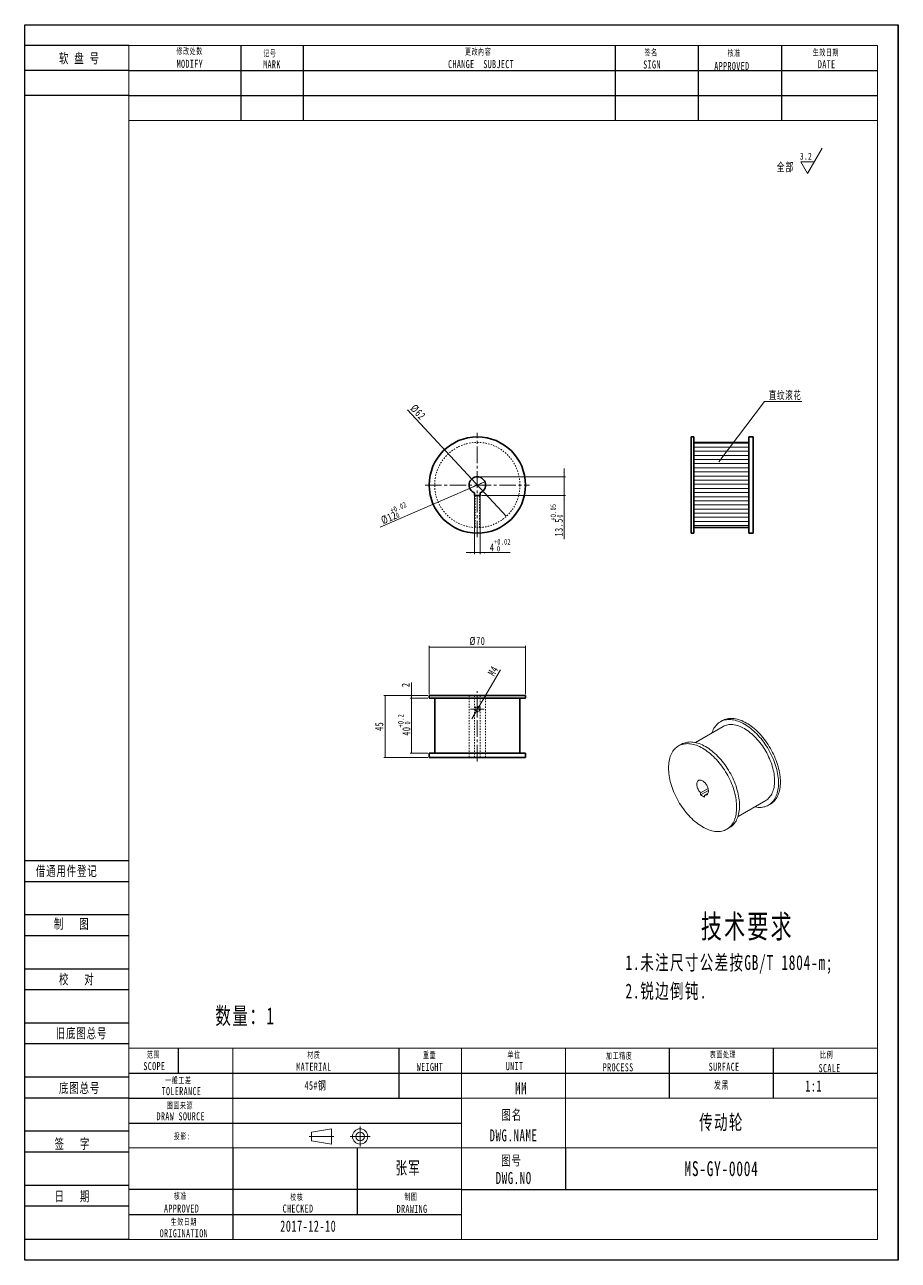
# Model space of a CAD drawing. Header units: millimetres. Extents: x 0 to 2705, y -2 to 898.
# Drawn here: x 2070 to 2705, y 0 to 898 of the extents above; entities that cross this region are included whole.
import ezdxf

# ---------------------------------------------------------------- set-up
doc = ezdxf.new("R2010")
doc.units = ezdxf.units.MM
for name, pattern in [('AD_LTYPE3 0 mm', [16, 11, -1, 1, -1, 1, -1]), ('点画线', [18, 12, -2, 2, -2]), ('虚线', [2, 1, -1])]:
    doc.linetypes.add(name, pattern=pattern)
doc.layers.get('0').update_dxf_attribs({"lineweight": 35})
for name, color, linetype, lineweight in [('ACAD0', 7, 'Continuous', 0), ('ACADA-定位3-标高', 171, 'Continuous', 0), ('ACADA-构件3-柱砼', 9, 'Continuous', 0), ('ACADA-构件8-屋面', 7, 'Continuous', 0), ('EB0', 7, 'Continuous', 35), ('中心线层', 1, '点画线', 18), ('剖面线层', 4, 'Continuous', 18), ('尺寸线层', 3, 'Continuous', 18), ('虚线层', 6, '虚线', 18)]:
    doc.layers.add(name, color=color, linetype=linetype, lineweight=lineweight)
doc.styles.add('标准', font='', dxfattribs={"width": 0.667})
doc.styles.get('标准').set_extended_font_data('宋体')
doc.dimstyles.new('标准', dxfattribs={"dimtxt": 5.779688, "dimasz": 3.5, "dimexe": 1, "dimexo": 1, "dimgap": 1.209086, "dimtad": 1, "dimdec": 1, "dimdsep": 46, "dimtxsty": '标准', "dimblk": '_CAXARROW', "dimcen": 0, "dimdle": 6, "dimazin": 2, "dimtfac": 0.707107, "dimtdec": 3, "dimtmove": 0, "dimatfit": 3, "dimfxl": 1, "dimfrac": 2, "dimtolj": 1, "dimlwd": 18, "dimarcsym": 0})

# ---------------------------------------------------------------- blocks, each defined once
blk = doc.blocks.new('*X3')
at = {"layer": '尺寸线层', "linetype": 'Continuous', "lineweight": 18}
for p, q in [((10.39, -2.26), (21.02, 16.15)), ((5.56, 6.11), (15.22, 6.11)), ((10.39, -2.26), (5.56, 6.11))]:
    blk.add_line(p, q, dxfattribs=at)
at = {"layer": '尺寸线层', "linetype": 'Continuous', "lineweight": 18, "line_spacing_factor": 1.15057, "style": '标准'}
for s, insert, char_height, width, attachment_point in [('\\T1.1;3.2', (13.89, 10.25), 4.986, 10.9085, 6), ('\\T1.1;全部', (-5.55, 2.04), 6.165, 27.4622, 5)]:
    blk.add_mtext(s, dxfattribs=dict(at, insert=insert, char_height=char_height, width=width, attachment_point=attachment_point))
blk = doc.blocks.new('*X62')
at = {"color": 0, "attachment_point": 1, "line_spacing_factor": 1.15057, "style": '标准'}
for s, insert, char_height, width in [('\\T1.1;4', (2408.4, 521.06), 5.78, 27.7366), ('\\T1.1;{\\H0.707107x;+0.02}', (2411.39, 524.25), 5.7797, 20.9352), ('\\T1.1;{\\H0.707107x;0}', (2413.53, 519.37), 5.7797, 20.9352)]:
    blk.add_mtext(s, dxfattribs=dict(at, insert=insert, char_height=char_height, width=width))
blk = doc.blocks.new('*X61')
at = {"layer": '尺寸线层', "linetype": 'Continuous', "lineweight": 18}
for points in [[(2397.27, 514.32), (2393.77, 514.76), (2393.77, 513.88)], [(2401.27, 514.32), (2404.77, 514.76), (2404.77, 513.88)]]:
    blk.add_hatch(color=0, dxfattribs=at).paths.add_polyline_path(points, flags=0)
at = {"layer": '尺寸线层', "color": 0, "linetype": 'Continuous', "lineweight": 18}
for p, q in [((2397.27, 554.98), (2397.27, 513.32)), ((2401.27, 554.98), (2401.27, 513.32)), ((2391.27, 514.32), (2423.2, 514.32))]:
    blk.add_line(p, q, dxfattribs=at)
blk.add_blockref('*X62', (0, 0), dxfattribs=at)
blk = doc.blocks.new('_CAXARROW')
blk.add_hatch(color=0).paths.add_polyline_path([(0, 0), (-1, 0.125), (-1, -0.125)], flags=0)
blk = doc.blocks.new('*X63')
at = {"layer": '尺寸线层', "linetype": 'Continuous', "lineweight": 18}
for points in [[(2378.22, 586.23), (2380.91, 583.96), (2380.27, 583.37)], [(2420.32, 540.72), (2418.27, 543.59), (2417.62, 542.99)]]:
    blk.add_hatch(color=0, dxfattribs=at).paths.add_polyline_path(points, flags=0)
at = {"layer": '尺寸线层', "color": 0, "linetype": 'Continuous', "lineweight": 18}
blk.add_line((2348.62, 618.22), (2420.32, 540.72), dxfattribs=at)
at = {"layer": '尺寸线层', "color": 0, "linetype": 'Continuous', "lineweight": 18, "insert": (2356.12, 616.46), "char_height": 5.7797, "width": 22.0148, "attachment_point": 5, "rotation": 312.77558, "line_spacing_factor": 1.15057, "style": '标准'}
blk.add_mtext('\\T1.1;%%C62', dxfattribs=at)
blk = doc.blocks.new('*X65')
at = {"color": 0, "char_height": 5.7797, "attachment_point": 1, "rotation": 23.44818, "line_spacing_factor": 1.15057, "style": '标准'}
for s, insert, width in [('\\T1.1;{\\H0.707107x;+0.02}', (2335.55, 546.66), 20.9352), ('\\T1.1;%%C12', (2328.53, 540.14), 39.8415), ('\\T1.1;{\\H0.707107x;0}', (2339.47, 543.04), 20.9352)]:
    blk.add_mtext(s, dxfattribs=dict(at, insert=insert, width=width))
blk = doc.blocks.new('*X64')
at = {"layer": '尺寸线层', "linetype": 'Continuous', "lineweight": 18}
for points in [[(2404.77, 565.87), (2401.39, 564.87), (2401.74, 564.07)], [(2393.76, 561.09), (2396.8, 562.88), (2397.15, 562.08)]]:
    blk.add_hatch(color=0, dxfattribs=at).paths.add_polyline_path(points, flags=0)
at = {"layer": '尺寸线层', "color": 0, "linetype": 'Continuous', "lineweight": 18}
blk.add_line((2328.64, 532.84), (2404.77, 565.87), dxfattribs=at)
blk.add_blockref('*X65', (0, 0), dxfattribs=at)
blk = doc.blocks.new('*X67')
at = {"color": 0, "attachment_point": 1, "rotation": 90, "line_spacing_factor": 1.15057, "style": '标准'}
for s, insert, char_height, width in [('\\T1.1;{\\H0.707107x;+0.05}', (2452.38, 537.67), 5.7797, 20.9352), ('\\T1.1;{\\H0.707107x;0}', (2457.26, 539.82), 5.7797, 20.9352), ('\\T1.1;13.5', (2455.57, 526.07), 5.78, 44.973)]:
    blk.add_mtext(s, dxfattribs=dict(at, insert=insert, char_height=char_height, width=width))
blk = doc.blocks.new('*X66')
at = {"layer": '尺寸线层', "linetype": 'Continuous', "lineweight": 18}
for points in [[(2462.31, 569.48), (2461.87, 572.98), (2462.75, 572.98)], [(2462.31, 555.98), (2461.87, 552.48), (2462.75, 552.48)]]:
    blk.add_hatch(color=0, dxfattribs=at).paths.add_polyline_path(points, flags=0)
at = {"layer": '尺寸线层', "color": 0, "linetype": 'Continuous', "lineweight": 18}
for p, q in [((2462.31, 524.02), (2462.31, 575.48)), ((2400.27, 569.48), (2463.31, 569.48)), ((2402.27, 555.98), (2463.31, 555.98))]:
    blk.add_line(p, q, dxfattribs=at)
blk.add_blockref('*X67', (0, 0), dxfattribs=at)
blk = doc.blocks.new('*X68')
at = {"layer": '尺寸线层', "linetype": 'Continuous', "lineweight": 18}
for points in [[(2332.3, 410.55), (2332.73, 407.05), (2331.86, 407.05)], [(2332.3, 365.55), (2332.73, 369.05), (2331.86, 369.05)]]:
    blk.add_hatch(color=0, dxfattribs=at).paths.add_polyline_path(points, flags=0)
at = {"layer": '尺寸线层', "color": 0, "linetype": 'Continuous', "lineweight": 18}
for p, q in [((2363.27, 410.55), (2331.3, 410.55)), ((2332.3, 410.55), (2332.3, 365.55)), ((2363.27, 365.55), (2331.3, 365.55))]:
    blk.add_line(p, q, dxfattribs=at)
at = {"layer": '尺寸线层', "color": 0, "linetype": 'Continuous', "lineweight": 18, "insert": (2327.99, 388.05), "char_height": 5.78, "width": 8.1213, "attachment_point": 5, "rotation": 90, "line_spacing_factor": 1.15057, "style": '标准'}
blk.add_mtext('\\T1.1;45', dxfattribs=at)
blk = doc.blocks.new('*X70')
at = {"color": 0, "attachment_point": 1, "rotation": 90, "line_spacing_factor": 1.15057, "style": '标准'}
for s, insert, char_height, width in [('\\T1.1;{\\H0.707107x;+0.2}', (2341.56, 387.28), 5.7797, 16.6706), ('\\T1.1;40', (2344.75, 381.27), 5.78, 29.5031), ('\\T1.1;{\\H0.707107x;0}', (2346.44, 389.42), 5.7797, 16.6706)]:
    blk.add_mtext(s, dxfattribs=dict(at, insert=insert, char_height=char_height, width=width))
blk = doc.blocks.new('*X69')
at = {"layer": '尺寸线层', "linetype": 'Continuous', "lineweight": 18}
for points in [[(2351.49, 408.55), (2351.93, 405.05), (2351.05, 405.05)], [(2351.49, 368.55), (2351.93, 372.05), (2351.05, 372.05)]]:
    blk.add_hatch(color=0, dxfattribs=at).paths.add_polyline_path(points, flags=0)
at = {"layer": '尺寸线层', "color": 0, "linetype": 'Continuous', "lineweight": 18}
for p, q in [((2363.27, 408.55), (2350.49, 408.55)), ((2351.49, 408.55), (2351.49, 368.55)), ((2363.27, 368.55), (2350.49, 368.55))]:
    blk.add_line(p, q, dxfattribs=at)
blk.add_blockref('*X70', (0, 0), dxfattribs=at)
blk = doc.blocks.new('*X71')
at = {"layer": '尺寸线层', "linetype": 'Continuous', "lineweight": 18}
for points in [[(2351.49, 410.55), (2351.93, 414.05), (2351.05, 414.05)], [(2351.49, 408.55), (2351.93, 405.05), (2351.05, 405.05)]]:
    blk.add_hatch(color=0, dxfattribs=at).paths.add_polyline_path(points, flags=0)
at = {"layer": '尺寸线层', "color": 0, "linetype": 'Continuous', "lineweight": 18}
for p, q in [((2351.49, 419.89), (2351.49, 402.55)), ((2363.27, 410.55), (2350.49, 410.55)), ((2363.27, 408.55), (2350.49, 408.55))]:
    blk.add_line(p, q, dxfattribs=at)
at = {"layer": '尺寸线层', "color": 0, "linetype": 'Continuous', "lineweight": 18, "insert": (2347.18, 418.22), "char_height": 5.78, "width": 3.598, "attachment_point": 5, "rotation": 90, "line_spacing_factor": 1.15057, "style": '标准'}
blk.add_mtext('\\T1.1;2', dxfattribs=at)
blk = doc.blocks.new('*X72')
at = {"layer": '尺寸线层', "linetype": 'Continuous', "lineweight": 18}
for points in [[(2400.28, 402.27), (2402.44, 405.07), (2401.68, 405.51)], [(2398.25, 398.83), (2396.85, 395.59), (2396.1, 396.03)]]:
    blk.add_hatch(color=0, dxfattribs=at).paths.add_polyline_path(points, flags=0)
at = {"layer": '尺寸线层', "color": 0, "linetype": 'Continuous', "lineweight": 18}
blk.add_line((2416.09, 429.1), (2395.21, 393.66), dxfattribs=at)
at = {"layer": '尺寸线层', "color": 0, "linetype": 'Continuous', "lineweight": 18, "insert": (2410.68, 428.4), "char_height": 5.78, "width": 22.8149, "attachment_point": 5, "rotation": 59.49315, "line_spacing_factor": 1.15057, "style": '标准'}
blk.add_mtext('\\T1.1;M4', dxfattribs=at)
blk = doc.blocks.new('*X73')
at = {"layer": '尺寸线层', "linetype": 'Continuous', "lineweight": 18}
for points in [[(2364.27, 445.68), (2367.77, 445.24), (2367.77, 446.12)], [(2434.27, 445.68), (2430.77, 445.24), (2430.77, 446.12)]]:
    blk.add_hatch(color=0, dxfattribs=at).paths.add_polyline_path(points, flags=0)
at = {"layer": '尺寸线层', "color": 0, "linetype": 'Continuous', "lineweight": 18}
for p, q in [((2364.27, 411.55), (2364.27, 446.68)), ((2434.27, 445.68), (2364.27, 445.68)), ((2434.27, 411.55), (2434.27, 446.68))]:
    blk.add_line(p, q, dxfattribs=at)
at = {"layer": '尺寸线层', "color": 0, "linetype": 'Continuous', "lineweight": 18, "insert": (2399.27, 449.99), "char_height": 5.7797, "width": 12.7409, "attachment_point": 5, "line_spacing_factor": 1.15057, "style": '标准'}
blk.add_mtext('\\T1.1;%%C70', dxfattribs=at)
blk = doc.blocks.new('*X75')
at = {"layer": '尺寸线层', "linetype": 'Continuous', "lineweight": 18}
blk.add_hatch(color=0, dxfattribs=at).paths.add_polyline_path([(2574.77, 580.32), (2576.53, 583.38), (2577.23, 582.85)], flags=0)
at = {"layer": '尺寸线层', "color": 0, "linetype": 'Continuous', "lineweight": 18}
for p, q in [((2574.77, 580.32), (2607.91, 624.15)), ((2607.91, 624.15), (2635.24, 624.15))]:
    blk.add_line(p, q, dxfattribs=at)
at = {"layer": '尺寸线层', "color": 0, "linetype": 'Continuous', "lineweight": 18, "insert": (2623.07, 628.46), "char_height": 5.78, "width": 33.7767, "attachment_point": 5, "line_spacing_factor": 1.15057, "style": '标准'}
blk.add_mtext('\\T1.1;直纹滚花', dxfattribs=at)

msp = doc.modelspace()

# ---------------------------------------------------------------- hatches: boundary and pattern name
at = {"layer": '剖面线层', "linetype": 'Continuous', "lineweight": 18}
h = msp.add_hatch(dxfattribs=at)
h.set_pattern_fill('无图案', color=256, scale=3, angle=180, style=0, pattern_type=0)
h.set_pattern_definition([(180, (0, 0), (-4e-16, -3), [])])
edge = h.paths.add_edge_path(flags=0)
edge.add_line((2596.69, 532.5), (2556.69, 532.5))
edge.add_line((2596.69, 594.5), (2596.69, 532.5))
edge.add_line((2556.69, 594.5), (2596.69, 594.5))
edge.add_line((2556.69, 532.5), (2556.69, 594.5))

# ---------------------------------------------------------------- linework, layer by layer
at = {"layer": 'ACAD0', "linetype": 'Continuous', "lineweight": 0}
for p, q in [((2145.87, 882.92), (2690.13, 882.92)), ((2145.87, 15.12), (2145.87, 882.92)), ((2690.13, 882.92), (2690.13, 15.12)), ((2145.87, 828.49), (2690.13, 828.49)), ((2145.87, 154.21), (2690.13, 154.21)), ((2221.46, 81.64), (2221.46, 154.21)), ((2387.76, 15.12), (2387.76, 154.21)), ((2463.35, 81.64), (2463.35, 154.21)), ((2387.76, 117.92), (2690.13, 117.92)), ((2145.87, 81.64), (2690.13, 81.64)), ((2145.87, 15.12), (2690.13, 15.12))]:
    msp.add_line(p, q, dxfattribs=at)
at = {"layer": 'ACAD0', "color": 7, "linetype": 'Continuous', "lineweight": 15}
for p, q in [((2577.92, 387.96), (2557.76, 376.32)), ((2577.33, 392.24), (2575.92, 391.42)), ((2547.63, 375.09), (2545.51, 373.87)), ((2567.01, 342.88), (2561.6, 339.76)), ((2567.24, 341.51), (2561.6, 338.25)), ((2561.6, 339.76), (2561.6, 338.25)), ((2561.6, 338.25), (2564.43, 336.62)), ((2567.01, 339.62), (2564.43, 338.12)), ((2564.43, 336.62), (2564.43, 338.12)), ((2588.76, 322.63), (2608.92, 334.26)), ((2610.92, 330.8), (2612.33, 331.62)), ((2580.51, 313.25), (2582.63, 314.47))]:
    msp.add_line(p, q, dxfattribs=at)
for points in [[(2618.17, 346.82), (2618.14, 348.16), (2618.06, 349.52), (2617.93, 350.91), (2617.74, 352.32), (2617.51, 353.75), (2617.22, 355.19), (2616.88, 356.65), (2616.49, 358.11), (2616.06, 359.58), (2615.57, 361.06), (2615.04, 362.54), (2614.46, 364.01), (2613.83, 365.47), (2613.17, 366.93), (2612.46, 368.38), (2611.71, 369.81), (2610.92, 371.22), (2610.09, 372.61), (2609.23, 373.97), (2608.33, 375.31), (2607.4, 376.61), (2606.45, 377.89), (2605.46, 379.13), (2604.45, 380.33), (2603.41, 381.48), (2602.36, 382.6), (2601.28, 383.67), (2600.19, 384.69), (2599.08, 385.66), (2597.96, 386.58), (2596.84, 387.44), (2595.7, 388.25), (2594.56, 389), (2593.42, 389.69), (2592.27, 390.32), (2591.13, 390.89), (2590, 391.39), (2588.87, 391.83), (2587.75, 392.2), (2586.64, 392.51), (2585.55, 392.75), (2584.48, 392.92), (2583.42, 393.03), (2582.39, 393.06), (2581.37, 393.03), (2580.39, 392.93), (2579.43, 392.76), (2578.5, 392.53), (2577.61, 392.22), (2576.74, 391.86), (2575.92, 391.42), (2575.13, 390.92), (2574.38, 390.36), (2573.67, 389.73), (2573, 389.05), (2572.37, 388.3), (2571.8, 387.5), (2571.26, 386.64), (2570.78, 385.72), (2570.34, 384.76), (2569.95, 383.74), (2569.79, 383.27)], [(2619.58, 347.64), (2619.55, 348.98), (2619.47, 350.34), (2619.34, 351.73), (2619.16, 353.13), (2618.92, 354.56), (2618.63, 356.01), (2618.3, 357.46), (2617.91, 358.93), (2617.47, 360.4), (2616.98, 361.88), (2616.45, 363.35), (2615.87, 364.82), (2615.25, 366.29), (2614.58, 367.75), (2613.87, 369.19), (2613.12, 370.62), (2612.33, 372.03), (2611.5, 373.42), (2610.64, 374.79), (2609.75, 376.12), (2608.82, 377.43), (2607.86, 378.7), (2606.87, 379.94), (2605.86, 381.14), (2604.83, 382.3), (2603.77, 383.42), (2602.7, 384.48), (2601.6, 385.51), (2600.5, 386.48), (2599.38, 387.39), (2598.25, 388.26), (2597.11, 389.07), (2595.97, 389.82), (2594.83, 390.51), (2593.69, 391.14), (2592.55, 391.7), (2591.41, 392.21), (2590.28, 392.64), (2589.16, 393.02), (2588.06, 393.32), (2586.97, 393.56), (2585.89, 393.74), (2584.83, 393.84), (2583.8, 393.88), (2582.79, 393.85), (2581.8, 393.75), (2580.84, 393.58), (2579.92, 393.34), (2579.02, 393.04), (2578.16, 392.67), (2577.33, 392.24)], [(2615.34, 348.46), (2615.31, 349.71), (2615.23, 351), (2615.1, 352.31), (2614.92, 353.64), (2614.68, 354.99), (2614.39, 356.35), (2614.06, 357.72), (2613.67, 359.11), (2613.23, 360.49), (2612.75, 361.88), (2612.22, 363.27), (2611.64, 364.65), (2611.02, 366.03), (2610.36, 367.39), (2609.66, 368.73), (2608.92, 370.06), (2608.14, 371.37), (2607.32, 372.65), (2606.47, 373.9), (2605.59, 375.13), (2604.69, 376.32), (2603.75, 377.47), (2602.79, 378.58), (2601.81, 379.65), (2600.8, 380.68), (2599.78, 381.66), (2598.74, 382.59), (2597.69, 383.47), (2596.63, 384.29), (2595.57, 385.06), (2594.49, 385.77), (2593.42, 386.42), (2592.34, 387.01), (2591.27, 387.54), (2590.2, 388.01), (2589.14, 388.41), (2588.09, 388.74), (2587.05, 389.01), (2586.03, 389.21), (2585.03, 389.34), (2584.04, 389.4), (2583.08, 389.4), (2582.15, 389.33), (2581.24, 389.19), (2580.36, 388.98), (2579.51, 388.71), (2578.7, 388.36), (2577.92, 387.96)], [(2587.76, 329.27), (2587.73, 330.61), (2587.65, 331.97), (2587.52, 333.36), (2587.34, 334.77), (2587.1, 336.19), (2586.81, 337.64), (2586.48, 339.09), (2586.09, 340.56), (2585.65, 342.03), (2585.17, 343.51), (2584.63, 344.98), (2584.05, 346.46), (2583.43, 347.92), (2582.76, 349.38), (2582.05, 350.82), (2581.3, 352.25), (2580.51, 353.66), (2579.68, 355.05), (2578.82, 356.42), (2577.93, 357.75), (2577, 359.06), (2576.04, 360.34), (2575.05, 361.57), (2574.04, 362.77), (2573.01, 363.93), (2571.95, 365.05), (2570.88, 366.12), (2569.78, 367.14), (2568.68, 368.11), (2567.56, 369.03), (2566.43, 369.89), (2565.29, 370.7), (2564.15, 371.45), (2563.01, 372.14), (2561.87, 372.77), (2560.73, 373.33), (2559.59, 373.84), (2558.46, 374.28), (2557.34, 374.65), (2556.24, 374.96), (2555.15, 375.2), (2554.07, 375.37), (2553.01, 375.47), (2551.98, 375.51), (2550.97, 375.48), (2549.98, 375.38), (2549.02, 375.21), (2548.1, 374.97), (2547.2, 374.67), (2546.34, 374.3), (2545.51, 373.87), (2544.72, 373.37), (2543.97, 372.81), (2543.26, 372.18), (2542.59, 371.5), (2541.97, 370.75), (2541.39, 369.95), (2540.86, 369.09), (2540.37, 368.17), (2539.93, 367.2), (2539.55, 366.19), (2539.21, 365.12), (2538.92, 364.01), (2538.68, 362.85), (2538.5, 361.66), (2538.37, 360.42), (2538.29, 359.15), (2538.26, 357.85), (2538.29, 356.51), (2538.37, 355.15), (2538.5, 353.76), (2538.68, 352.35), (2538.92, 350.92), (2539.21, 349.48), (2539.55, 348.02), (2539.93, 346.56), (2540.37, 345.08), (2540.86, 343.61), (2541.39, 342.13), (2541.97, 340.66), (2542.59, 339.19), (2543.26, 337.74), (2543.97, 336.29), (2544.72, 334.86), (2545.51, 333.45), (2546.34, 332.06), (2547.2, 330.7), (2548.1, 329.36), (2549.02, 328.05), (2549.98, 326.78), (2550.97, 325.54), (2551.98, 324.34), (2553.01, 323.19), (2554.07, 322.07), (2555.15, 321), (2556.24, 319.98), (2557.34, 319.01), (2558.46, 318.09), (2559.59, 317.23), (2560.73, 316.42), (2561.87, 315.67), (2563.01, 314.98), (2564.15, 314.35), (2565.29, 313.78), (2566.43, 313.28), (2567.56, 312.84), (2568.68, 312.47), (2569.78, 312.16), (2570.88, 311.92), (2571.95, 311.75), (2573.01, 311.64), (2574.04, 311.61), (2575.05, 311.64), (2576.04, 311.74), (2577, 311.91), (2577.93, 312.14), (2578.82, 312.44), (2579.68, 312.81), (2580.51, 313.25), (2581.3, 313.75), (2582.05, 314.31), (2582.76, 314.93), (2583.43, 315.62), (2584.05, 316.37), (2584.63, 317.17), (2585.17, 318.03), (2585.65, 318.94), (2586.09, 319.91), (2586.48, 320.93), (2586.81, 322), (2587.1, 323.11), (2587.34, 324.26), (2587.52, 325.46), (2587.65, 326.69), (2587.73, 327.97), (2587.76, 329.27)], [(2589.88, 330.5), (2589.85, 331.83), (2589.78, 333.19), (2589.64, 334.58), (2589.46, 335.99), (2589.22, 337.42), (2588.94, 338.86), (2588.6, 340.32), (2588.21, 341.78), (2587.77, 343.26), (2587.29, 344.73), (2586.75, 346.21), (2586.17, 347.68), (2585.55, 349.15), (2584.88, 350.6), (2584.17, 352.05), (2583.42, 353.48), (2582.63, 354.89), (2581.81, 356.28), (2580.94, 357.64), (2580.05, 358.98), (2579.12, 360.29), (2578.16, 361.56), (2577.18, 362.8), (2576.16, 364), (2575.13, 365.16), (2574.07, 366.27), (2573, 367.34), (2571.91, 368.36), (2570.8, 369.33), (2569.68, 370.25), (2568.55, 371.11), (2567.42, 371.92), (2566.28, 372.67), (2565.13, 373.36), (2563.99, 373.99), (2562.85, 374.56), (2561.71, 375.06), (2560.58, 375.5), (2559.47, 375.87), (2558.36, 376.18), (2557.27, 376.42), (2556.19, 376.59), (2555.14, 376.7), (2554.1, 376.73), (2553.09, 376.7), (2552.1, 376.6), (2551.15, 376.43), (2550.22, 376.2), (2549.32, 375.9), (2548.46, 375.53), (2547.63, 375.09)], [(2564.43, 338.12), (2564.86, 338.08), (2565.28, 338.11), (2565.67, 338.2), (2566.02, 338.37), (2566.33, 338.59), (2566.61, 338.88), (2566.84, 339.23), (2567.02, 339.64), (2567.15, 340.09), (2567.23, 340.58), (2567.25, 341.12), (2567.23, 341.68), (2567.15, 342.27), (2567.01, 342.87), (2566.83, 343.48), (2566.6, 344.1), (2566.33, 344.7), (2566.01, 345.3), (2565.65, 345.87), (2565.27, 346.41), (2564.85, 346.91), (2564.41, 347.37), (2563.95, 347.79), (2563.49, 348.15), (2563.01, 348.46), (2562.54, 348.7), (2562.07, 348.88), (2561.61, 348.99), (2561.17, 349.03), (2560.76, 349.01), (2560.37, 348.92), (2560.01, 348.76), (2559.7, 348.53), (2559.42, 348.24), (2559.19, 347.89), (2559.01, 347.49), (2558.88, 347.04), (2558.8, 346.55), (2558.77, 346.02), (2558.79, 345.45), (2558.87, 344.87), (2559, 344.26), (2559.18, 343.65), (2559.41, 343.04), (2559.69, 342.43), (2560, 341.84), (2560.36, 341.27), (2560.74, 340.73), (2561.16, 340.22), (2561.6, 339.76)], [(2600.79, 329.57), (2601.28, 329.47), (2602.36, 329.3), (2603.41, 329.2), (2604.45, 329.16), (2605.46, 329.19), (2606.45, 329.29), (2607.4, 329.46), (2608.33, 329.69), (2609.23, 330), (2610.09, 330.37), (2610.92, 330.8), (2611.71, 331.3), (2612.46, 331.86), (2613.17, 332.49), (2613.83, 333.17), (2614.46, 333.92), (2615.04, 334.72), (2615.57, 335.58), (2616.06, 336.5), (2616.49, 337.46), (2616.88, 338.48), (2617.22, 339.55), (2617.51, 340.66), (2617.74, 341.82), (2617.93, 343.01), (2618.06, 344.25), (2618.14, 345.52), (2618.17, 346.82)], [(2608.92, 334.26), (2608.92, 334.26), (2609.66, 334.74), (2610.36, 335.27), (2611.02, 335.87), (2611.64, 336.53), (2612.22, 337.24), (2612.75, 338.02), (2613.23, 338.85), (2613.67, 339.73), (2614.06, 340.67), (2614.39, 341.65), (2614.68, 342.69), (2614.92, 343.76), (2615.1, 344.88), (2615.23, 346.04), (2615.31, 347.23), (2615.34, 348.46)], [(2612.33, 331.62), (2612.33, 331.62), (2613.12, 332.12), (2613.87, 332.68), (2614.58, 333.3), (2615.25, 333.99), (2615.87, 334.74), (2616.45, 335.54), (2616.98, 336.4), (2617.47, 337.31), (2617.91, 338.28), (2618.3, 339.3), (2618.63, 340.36), (2618.92, 341.48), (2619.16, 342.63), (2619.34, 343.83), (2619.47, 345.06), (2619.55, 346.34), (2619.58, 347.64)], [(2582.63, 314.47), (2582.63, 314.47), (2583.42, 314.97), (2584.17, 315.53), (2584.88, 316.16), (2585.55, 316.84), (2586.17, 317.59), (2586.75, 318.39), (2587.29, 319.25), (2587.77, 320.17), (2588.21, 321.14), (2588.6, 322.15), (2588.94, 323.22), (2589.22, 324.33), (2589.46, 325.49), (2589.64, 326.68), (2589.78, 327.92), (2589.85, 329.19), (2589.88, 330.5)]]:
    msp.add_lwpolyline(points, dxfattribs=at)
at = {"layer": 'ACADA-构件3-柱砼', "linetype": 'ByBlock', "lineweight": -2, "ltscale": 0.2}
for p, q in [((2070.27, 898.04), (2705.25, 898.04)), ((2070.27, 0), (2070.27, 898.04)), ((2705.25, 898.04), (2705.25, 0)), ((2705.25, 0), (2705.25, 898.04)), ((2145.87, 882.92), (2070.27, 882.92)), ((2227.51, 828.49), (2227.51, 882.92)), ((2272.86, 828.49), (2272.86, 882.92)), ((2499.64, 828.49), (2499.64, 882.92)), ((2560.11, 828.49), (2560.11, 882.92)), ((2620.59, 828.49), (2620.59, 882.92)), ((2145.87, 864.78), (2070.27, 864.78)), ((2145.87, 864.78), (2690.13, 864.78)), ((2145.87, 846.64), (2070.27, 846.64)), ((2145.87, 846.64), (2690.13, 846.64)), ((2145.87, 290.28), (2070.27, 290.28)), ((2145.87, 275.16), (2070.27, 275.16)), ((2145.87, 250.97), (2070.27, 250.97)), ((2145.87, 235.85), (2070.27, 235.85)), ((2145.87, 211.66), (2070.27, 211.66)), ((2145.87, 196.54), (2070.27, 196.54)), ((2145.87, 172.35), (2070.27, 172.35)), ((2145.87, 157.23), (2070.27, 157.23)), ((2181.73, 154.24), (2181.73, 136.07)), ((2342.41, 117.92), (2342.41, 154.21)), ((2538.95, 117.92), (2538.95, 154.21)), ((2614.54, 117.92), (2614.54, 154.21)), ((2145.87, 136.07), (2690.13, 136.07)), ((2145.87, 133.04), (2070.27, 133.04)), ((2145.87, 117.92), (2070.27, 117.92)), ((2145.87, 117.92), (2387.76, 117.92)), ((2145.87, 99.78), (2387.76, 99.78)), ((2145.87, 93.73), (2070.27, 93.73)), ((2221.46, 81.64), (2221.46, 15.12)), ((2312.17, 33.26), (2312.17, 81.64)), ((2463.35, 81.64), (2463.35, 51.4)), ((2145.87, 78.62), (2070.27, 78.62)), ((2145.87, 54.43), (2070.27, 54.43)), ((2387.76, 51.4), (2145.87, 51.4)), ((2387.76, 51.4), (2690.13, 51.4)), ((2145.87, 39.31), (2070.27, 39.31)), ((2145.87, 33.26), (2387.76, 33.26)), ((2145.87, 15.12), (2070.27, 15.12)), ((2705.25, 0), (2070.27, 0))]:
    msp.add_line(p, q, dxfattribs=at)
at = {"layer": 'ACADA-构件8-屋面', "linetype": 'Continuous', "lineweight": 18}
for p, q in [((2277, 90.02), (2294.97, 90.02)), ((2278.7, 93.19), (2293.27, 95.6)), ((2278.7, 93.19), (2278.7, 86.85)), ((2293.27, 95.6), (2293.27, 84.44)), ((2306.8, 90.02), (2321.35, 90.02)), ((2314.07, 82.74), (2314.07, 97.3)), ((2278.7, 86.85), (2293.27, 84.44))]:
    msp.add_line(p, q, dxfattribs=at)
for radius in [5.58, 3.17]:
    msp.add_circle((2314.07, 90.02), radius, dxfattribs=at)
at = {"layer": 'EB0'}
for p, q in [((2556.69, 598.5), (2554.69, 598.5)), ((2554.69, 598.5), (2554.69, 528.5)), ((2556.69, 598.5), (2556.69, 528.5)), ((2596.69, 594.5), (2556.69, 594.5)), ((2599.69, 598.5), (2596.69, 598.5)), ((2596.69, 598.5), (2596.69, 528.5)), ((2599.69, 598.5), (2599.69, 528.5)), ((2397.27, 557.82), (2397.27, 555.98)), ((2401.27, 555.98), (2401.27, 557.82)), ((2397.27, 555.98), (2401.27, 555.98)), ((2556.69, 532.5), (2596.69, 532.5)), ((2554.69, 528.5), (2556.69, 528.5)), ((2596.69, 528.5), (2599.69, 528.5)), ((2434.27, 410.55), (2364.27, 410.55)), ((2364.27, 410.55), (2364.27, 408.55)), ((2434.27, 408.55), (2364.27, 408.55)), ((2368.27, 408.55), (2368.27, 368.55)), ((2430.27, 368.55), (2430.27, 408.55)), ((2434.27, 408.55), (2434.27, 410.55)), ((2434.27, 368.55), (2364.27, 368.55)), ((2364.27, 368.55), (2364.27, 365.55)), ((2434.27, 365.55), (2434.27, 368.55)), ((2434.27, 365.55), (2364.27, 365.55))]:
    msp.add_line(p, q, dxfattribs=at)
msp.add_circle((2399.27, 563.48), 35, dxfattribs=at)
msp.add_arc((2399.27, 563.48), 6, 289.47122, 250.52878, dxfattribs=at)
at = {"layer": '中心线层', "linetype": '点画线', "lineweight": 18}
for p, q in [((2399.27, 525.48), (2399.27, 601.48)), ((2361.27, 563.48), (2437.27, 563.48)), ((2399.27, 362.55), (2399.27, 413.55)), ((2399.27, 395.55), (2399.27, 405.55)), ((2394.27, 400.55), (2404.27, 400.55))]:
    msp.add_line(p, q, dxfattribs=at)
at = {"layer": '虚线层', "color": 6, "linetype": '虚线', "lineweight": 18}
for p, q in [((2397.27, 555.98), (2397.27, 532.54)), ((2397.62, 555.98), (2397.62, 532.52)), ((2400.92, 532.52), (2400.92, 555.98)), ((2401.27, 555.98), (2401.27, 532.54)), ((2393.27, 410.55), (2393.27, 365.55)), ((2397.27, 410.55), (2397.27, 365.55)), ((2401.27, 410.55), (2401.27, 365.55)), ((2405.27, 365.55), (2405.27, 410.55))]:
    msp.add_line(p, q, dxfattribs=at)
for centre, radius in [((2399.27, 563.48), 31), ((2399.27, 400.55), 1.65)]:
    msp.add_circle(centre, radius, dxfattribs=at)
msp.add_arc((2399.27, 400.55), 2, 255, 195, dxfattribs=at)

# ---------------------------------------------------------------- block references
at = {"layer": 'ACAD0'}
msp.add_blockref('*X3', (2628.79, 792.15), dxfattribs=at)
at = {"layer": '尺寸线层'}
msp.add_blockref('*X75', (0, 0), dxfattribs=at)

# ---------------------------------------------------------------- texts
at = {"layer": 'ACADA-定位3-标高', "linetype": 'Continuous', "lineweight": 18, "line_spacing_factor": 1.15057, "style": '标准'}
for s, insert, char_height, width, attachment_point in [('\\T1.1;数量：1', (2208.87, 170.13), 12.343, 62.3242, 7), ('\\T1.1;传动轮', (2576.74, 99.78), 10.789, 226.7775, 5), ('\\T1.1;MS-GY-0004', (2576.74, 66.52), 10.7888, 226.7775, 5), ('\\T1.1;2017-12-10', (2256, 20.63), 8.1581, 62.6768, 7)]:
    msp.add_mtext(s, dxfattribs=dict(at, insert=insert, char_height=char_height, width=width, attachment_point=attachment_point))
at = {"layer": 'ACADA-定位3-标高', "linetype": 'AD_LTYPE3 0 mm', "lineweight": 0, "insert": (2637.61, 122.54), "char_height": 8.155, "width": 17.3889, "attachment_point": 7, "line_spacing_factor": 1.15057, "style": '标准'}
msp.add_mtext('\\T1.1;1:1', dxfattribs=at)
at = {"layer": 'ACADA-构件8-屋面', "linetype": 'Continuous', "lineweight": 18, "line_spacing_factor": 1.15057, "style": '标准'}
for s, insert, char_height, width, attachment_point in [('\\T1.1;修改处数', (2190.16, 878.58), 4.66, 33.1639, 5), ('\\T1.1;记号', (2248.52, 876.99), 4.66, 23.2172, 5), ('\\T1.1;更改內容', (2399.83, 878.17), 4.66, 63.0333, 5), ('\\T1.1;签名', (2525.58, 877.63), 4.66, 23.2172, 5), ('\\T1.1;核准', (2585.95, 877.23), 4.66, 29.8548, 5), ('\\T1.1;生效日期', (2652.64, 877.63), 4.66, 26.5263, 5), ('\\T1.1;软 盘 号', (2095.21, 877.26), 7.2817, 39.9865, 1), ('\\T1.1;MODIFY', (2190.32, 869.58), 5.8253, 26.5457, 5), ('\\T1.1;MARK', (2249.97, 869.23), 5.825, 19.908, 5), ('\\T1.1;CHANGE  SUBJECT', (2402, 869.35), 5.8253, 56.415, 5), ('\\T1.1;SIGN', (2526.2, 869.08), 5.825, 19.908, 5), ('\\T1.1;DATE', (2653.22, 869.35), 5.825, 19.908, 5), ('\\T1.1;APPROVED', (2584.3, 867.95), 5.8253, 26.5457, 5), ('\\T1.1;借通用件登记', (2078.43, 286.58), 7.2817, 68.7052, 1), ('\\T1.1;制   图', (2091.54, 248.2), 7.2817, 39.9865, 1), ('\\T1.1;校   对', (2095.21, 207.91), 7.2817, 39.9865, 1), ('\\T1.1;旧底图总号', (2092.86, 168.67), 7.2817, 114.0607, 1), ('\\T1.1;SCOPE', (2164.51, 141.09), 5.8253, 16.7941, 5), ('\\T1.1;范围', (2163.88, 149.23), 4.66, 14.7045, 5), ('\\T1.1;材质', (2280.42, 149.03), 4.66, 24.0031, 5), ('\\T1.1;重量', (2364.55, 149.05), 4.66, 27.1026, 5), ('\\T1.1;UNIT', (2426.32, 141.05), 5.825, 17.6142, 5), ('\\T1.1;单位', (2425.97, 149.18), 4.66, 20.9035, 5), ('\\T1.1;加工精度', (2502.39, 148.41), 4.66, 29.415, 5), ('\\T1.1;表面处理', (2577.81, 149.29), 4.66, 29.415, 5), ('\\T1.1;比例', (2653.17, 149.1), 4.66, 26.706, 5), ('\\T1.1;MATERIAL', (2280.44, 140.63), 5.8253, 24.6273, 5), ('\\T1.1;WEIGHT', (2364.83, 140.52), 5.8253, 24.4645, 5), ('\\T1.1;PROCESS', (2501.63, 140.21), 5.8253, 23.4816, 5), ('\\T1.1;SURFACE', (2578.63, 140.62), 5.8253, 23.3188, 5), ('\\T1.1;SCALE', (2655.32, 139.63), 5.8253, 24.2143, 5), ('\\T1.1;底图总号', (2095.21, 128.9), 7.282, 39.9865, 1), ('\\T1.1;TOLERANCE', (2184.21, 122.9), 5.8253, 29.5178, 5), ('\\T1.1;一般工差', (2181.99, 130.55), 4.66, 32.5145, 5), ('\\T1.1;   MM', (2424.54, 125.09), 8.738, 35.7494, 5), ('\\T1.1;图面来源', (2183.09, 112.24), 4.66, 38.7136, 5), ('\\T1.1;图名', (2424.33, 105.33), 7.282, 22.0567, 5), ('\\T1.1;投影:', (2184.79, 90.05), 4.66, 174.2608, 5), ('\\T1.1;签   字', (2092.04, 88.31), 7.2817, 39.9865, 1), ('\\T1.1;张军', (2349.02, 66.66), 9.235, 120.948, 5), ('\\T1.1;图号', (2424.12, 72.19), 7.282, 36.0046, 5), ('\\T1.1;日   期', (2092.04, 50.21), 7.2817, 39.9865, 1), ('\\T1.1;核准', (2183.44, 46.52), 4.66, 27.1026, 5), ('\\T1.1;校核', (2268, 45.72), 4.66, 24.0031, 5), ('\\T1.1;制图', (2351, 45.92), 4.66, 30.2021, 5), ('\\T1.1;APPROVED', (2184.31, 37.54), 5.8253, 27.2324, 5), ('\\T1.1;CHECKED', (2268.94, 37.54), 5.8253, 23.4816, 5), ('\\T1.1;DRAWING', (2351.82, 37.34), 5.8253, 22.6675, 5), ('\\T1.1;生效日期', (2185.9, 27.66), 4.66, 38.7136, 5), ('\\T1.1;ORIGINATION', (2185.95, 19.58), 5.8253, 32.9189, 5)]:
    msp.add_mtext(s, dxfattribs=dict(at, insert=insert, char_height=char_height, width=width, attachment_point=attachment_point))
at = {"layer": '尺寸线层', "linetype": 'Continuous', "lineweight": 18, "line_spacing_factor": 1.15057, "style": '标准'}
for s, insert, char_height, width, attachment_point in [('\\T1.1;技术要求', (2561.72, 251.08), 16.86, 116.357, 1), ('\\T1.1;1.未注尺寸公差按GB/T 1804-m;\\P2.锐边倒钝.', (2506.95, 221.81), 10.7888, 206.3231, 1), ('\\T1.1;45#钢', (2281.71, 126.71), 6.157, 64.8512, 5), ('\\T1.1;发黑', (2576.74, 127), 5.394, 75.5925, 5), ('\\T1.1;DRAW SOURCE', (2183.69, 104.62), 5.8253, 75.5406, 5), ('\\T1.1;DWG.NAME', (2425.56, 90.71), 8.738, 75.5925, 5), ('\\T1.1;DWG.NO', (2425.72, 59.73), 8.738, 75.9174, 5)]:
    msp.add_mtext(s, dxfattribs=dict(at, insert=insert, char_height=char_height, width=width, attachment_point=attachment_point))

# ---------------------------------------------------------------- dimensions: what is measured, and where the dimension line sits
at = {"layer": '尺寸线层'}
for p1, p2, override, picture, middle in [((2420.32, 540.72), (2378.22, 586.23), {"dimpost": '%%C<>', "dimsah": 1, "dimtmove": 2, "dimtfill": 1, "dimtzin": 8}, '*X63', (2352.95, 613.54)), ((2404.77, 565.87), (2393.76, 561.09), {"dimpost": '%%C<>', "dimsah": 1, "dimtol": 1, "dimtp": 0.02, "dimtm": 0, "dimtmove": 2, "dimtfill": 1, "dimtzin": 8}, '*X64', (2340.27, 537.89))]:
    dim = msp.add_diameter_dim_2p(p1=p1, p2=p2, dimstyle='标准', override=override, dxfattribs=at)
    dim.commit()
    dim.dimension.update_dxf_attribs({"geometry": picture, "text_midpoint": middle, "dimtype": 163})
for base, p1, p2, override, picture, middle in [((2462.31, 569.48), (2401.27, 555.98), (2399.27, 569.48), {"dimsah": 1, "dimtol": 1, "dimtp": 0.05, "dimtm": 0, "dimtfill": 1, "dimtzin": 8}, '*X66', (2462.31, 537)), ((2351.49, 408.55), (2364.27, 410.55), (2364.27, 408.55), {"dimsah": 1, "dimtfill": 1, "dimtzin": 8}, '*X71', (2351.49, 418.22)), ((2332.3, 365.55), (2364.27, 410.55), (2364.27, 365.55), {"dimsah": 1, "dimtfill": 1, "dimtzin": 8}, '*X68', (2332.3, 388.05)), ((2351.49, 368.55), (2364.27, 408.55), (2364.27, 368.55), {"dimsah": 1, "dimtol": 1, "dimtp": 0.2, "dimtm": 0, "dimtfill": 1, "dimtzin": 8}, '*X69', (2351.49, 388.55))]:
    dim = msp.add_linear_dim(base=base, p1=p1, p2=p2, angle=90, dimstyle='标准', override=override, dxfattribs=at)
    dim.commit()
    dim.dimension.update_dxf_attribs({"geometry": picture, "text_midpoint": middle})
dim = msp.add_linear_dim(base=(2401.27, 514.32), p1=(2397.27, 555.98), p2=(2401.27, 555.98), dimstyle='标准', override={"dimsah": 1, "dimtol": 1, "dimtp": 0.02, "dimtm": 0, "dimtfill": 1, "dimtzin": 8}, dxfattribs=at)
dim.commit()
dim.dimension.update_dxf_attribs({"geometry": '*X61', "text_midpoint": (2415.23, 514.32)})
dim = msp.add_linear_dim(base=(2364.27, 445.68), p1=(2434.27, 410.55), p2=(2364.27, 410.55), text='%%C70', dimstyle='标准', override={"dimsah": 1, "dimtfill": 1}, dxfattribs=at)
dim.commit()
dim.dimension.update_dxf_attribs({"geometry": '*X73', "text_midpoint": (2399.27, 445.68)})
dim = msp.add_diameter_dim_2p(p1=(2398.25, 398.83), p2=(2400.28, 402.27), text='M4', dimstyle='标准', override={"dimpost": '%%C<>', "dimsah": 1, "dimtmove": 2, "dimtfill": 1}, dxfattribs=at)
dim.commit()
dim.dimension.update_dxf_attribs({"geometry": '*X72', "text_midpoint": (2414.39, 426.22), "dimtype": 163})

doc.saveas('drawing.dxf')
